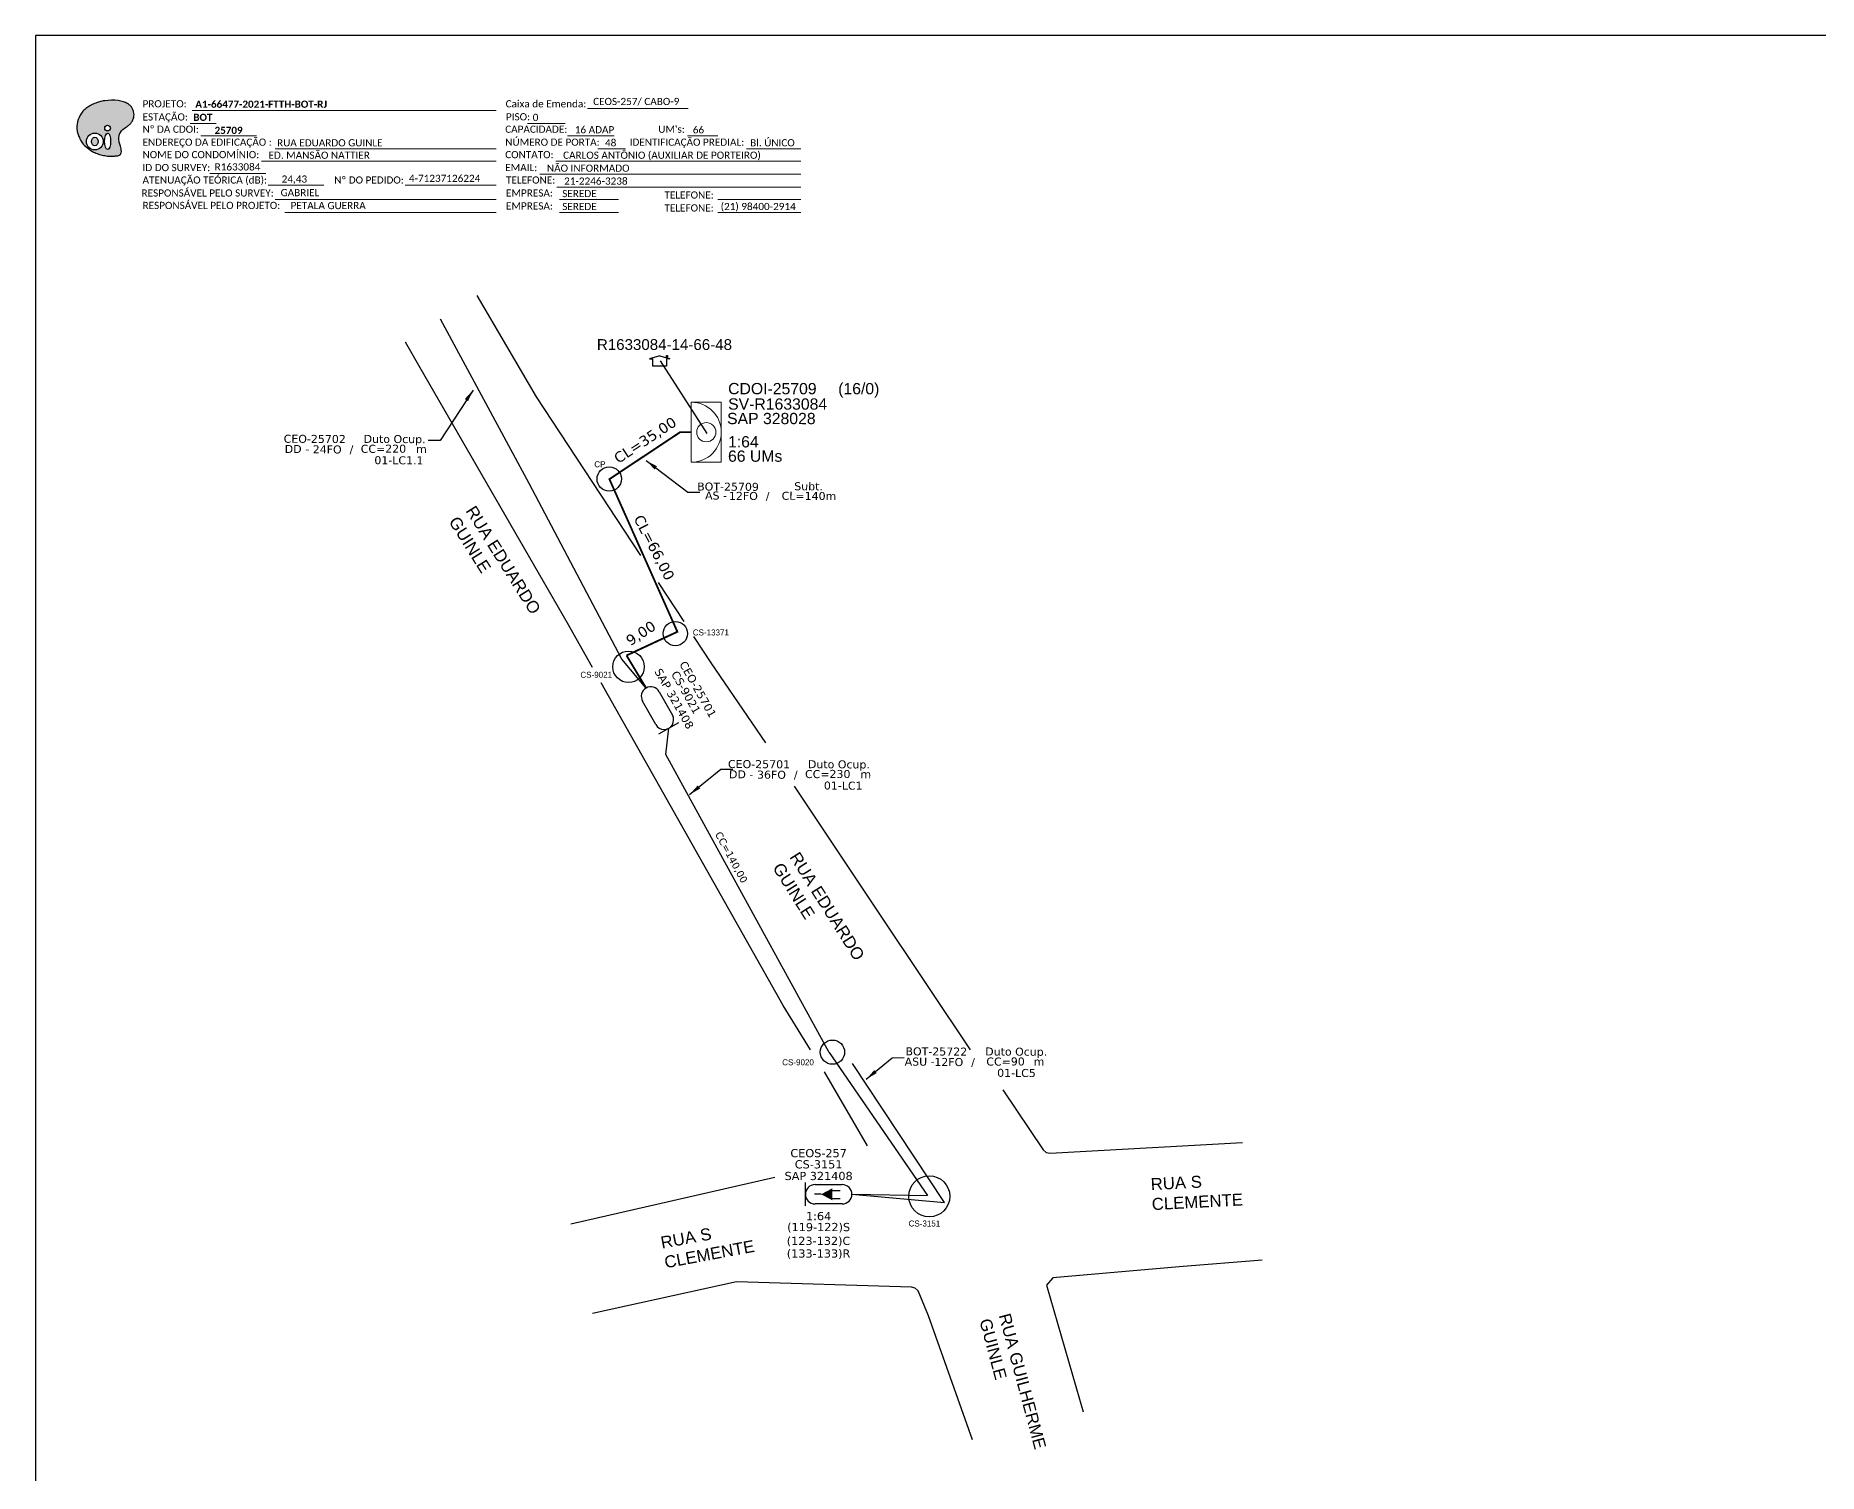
# Model space of a CAD drawing. Extents: x -4 to 837, y 1 to 595.
# Drawn here: x -3.8 to 441.7, y 235.9 to 595.3 of the extents above; entities that cross this region are included whole.
import ezdxf
from ezdxf.enums import TextEntityAlignment as Align

# ---------------------------------------------------------------- set-up
doc = ezdxf.new("R2010")
doc.units = 0
for name, color, linetype in [('10.0-Cartográfico', 4, 'Continuous'), ('20.4-CEOS', 1, 'Continuous'), ('20.5-CEO', 1, 'Continuous'), ('CAP a instalar', 1, 'Continuous'), ('celulas gpon', 7, 'Continuous'), ('label_cabos', 7, 'Continuous'), ('Legenda', 1, 'Continuous'), ('locais', 5, 'Continuous'), ('locais legendas', 7, 'Continuous'), ('QUADRA', 7, 'Continuous'), ('Segmento Logradouro Texto', 7, 'Continuous'), ('surveys', 7, 'Continuous'), ('surveys legendas', 7, 'Continuous')]:
    doc.layers.add(name, color=color, linetype=linetype)
doc.layers.add("20.0-LEGENDA DOS CDO'S", color=1, linetype='Continuous', lineweight=0)
doc.layers.add('20.1-CDO_INTERIOR', color=1, linetype='Continuous', lineweight=0)
doc.layers.add('DROP DE CLIENTE', color=140, linetype='Continuous', plot=False)
doc.layers.add('EXTRA', color=50, linetype='Continuous', plot=False)
doc.styles.add('ARIAL', font='arial.ttf')
doc.styles.add('DIGICADE', font='arial.ttf')
doc.styles.add('siredit', font='verdana.ttf')
doc.styles.add('WMF-Calibri0', font='calibri.ttf')
doc.styles.add('WMF-Calibri1', font='calibrib.ttf')
doc.linetypes.add('FENCELINE1', pattern='A,0.25,-0.1,[133,ltypeshp.shx,S=0.1,R=0,X=-0.1,Y=0],-0.1,1', length=1.45)
doc.dimstyles.new('CC', dxfattribs={"dimtxt": 1, "dimasz": 2, "dimexe": 0.18, "dimexo": 0.0625, "dimgap": 0.09, "dimtad": 0, "dimdec": 0, "dimrnd": 1, "dimzin": 0, "dimdsep": 46, "dimtxsty": 'siredit', "dimblk": 'NONE', "dimcen": 0, "dimse1": 1, "dimse2": 1, "dimsd1": 1, "dimsd2": 1, "dimclrt": 7, "dimadec": 0, "dimazin": 0, "dimtfac": 1, "dimtdec": 0, "dimtofl": 0, "dimtmove": 0, "dimatfit": 3, "dimfxl": 0, "dimtolj": 1, "dimtzin": 0, "dimarcsym": 0})

# ---------------------------------------------------------------- blocks, each defined once
blk = doc.blocks.new('OI')
h = blk.add_hatch(color=40)
edge = h.paths.add_edge_path()
edge.add_spline(control_points=[(4.35, -0.67), (3.92, -0.99), (3.26, -1.5), (2.81, -2.59), (2.9, -3.5), (3.06, -4.27), (3.31, -4.85), (3.37, -5.39), (3.4, -5.88), (3.2, -6.4), (2.54, -6.61), (1.65, -6.63), (0.55, -6.67), (-0.56, -6.42), (-1.61, -6.14), (-2.77, -5.61), (-3.92, -4.77), (-4.89, -3.7), (-5.34, -2.65), (-5.6, -1.94), (-5.85, -0.96), (-5.71, 0.47), (-5.1, 2.02), (-4.14, 3.02), (-3.3, 3.61), (-2.37, 4.16), (-1.36, 4.44), (-0.56, 4.7), (0.79, 4.85), (2.24, 4.97), (3.79, 4.57), (4.67, 4.21), (5.44, 3.65), (5.76, 2.99), (6.03, 2.21), (6.01, 1.46), (5.72, 0.64), (5.31, 0.08), (4.88, -0.38), (4.51, -0.55), (4.35, -0.67)], knot_values=[0, 0, 0, 0, 1.60434, 2.417191, 3.427595, 4.282808, 4.776746, 5.304182, 5.888771, 6.258406, 6.858137, 7.79129, 8.986195, 10.124242, 11.187857, 12.242908, 13.953784, 15.414161, 16.515391, 17.349188, 17.675853, 19.552021, 21.515531, 22.568638, 23.63245, 24.621084, 25.782718, 26.745347, 27.142653, 29.870543, 31.004649, 31.921532, 32.709589, 33.801391, 34.042471, 35.192333, 35.971461, 36.628871, 37.254359, 37.836911, 37.836911, 37.836911, 37.836911], degree=3, periodic=0)
h.paths.add_polyline_path([(1.13, -0.87, -1), (-0.04, -0.87, -1)], flags=16)
edge = h.paths.add_edge_path(flags=16)
edge.add_ellipse((0.56, -3.59), major_axis=(-0.02, 1.71), ratio=0.361305, start_angle=0, end_angle=360)
h.paths.add_polyline_path([(-0.36, -3.62, -1), (-3.8, -3.62, -1)], flags=16)
edge = h.paths.add_edge_path(flags=0)
edge.add_ellipse((-2.08, -3.62), major_axis=(0, 0.885), ratio=0.758294, start_angle=0, end_angle=360)
at = {"color": 40}
for centre, radius in [((-2.08, -3.62), 1.72), ((0.54, -0.87), 0.587)]:
    blk.add_circle(centre, radius, dxfattribs=at)
blk.add_ellipse((-2.08, -3.62), major_axis=(0, 0.885), ratio=0.758294, start_param=-3.141592653589792, end_param=3.141592653589792, dxfattribs=at)
blk.add_ellipse((0.56, -3.59), major_axis=(-0.02, 1.71), ratio=0.361305, dxfattribs=at)
at = {"color": 40, "start_tangent": (-0.800898, -0.598801), "end_tangent": (-0.800898, -0.598801)}
blk.add_spline([(4.35, -0.67), (3.2, -1.78), (2.9, -2.54), (2.92, -3.55), (3.12, -4.38), (3.28, -4.85), (3.37, -5.37), (3.35, -5.95), (3.2, -6.29), (2.66, -6.55), (1.73, -6.63), (0.54, -6.62), (-0.58, -6.41), (-1.6, -6.11), (-2.56, -5.67), (-3.95, -4.67), (-4.89, -3.56), (-5.37, -2.56), (-5.64, -1.78), (-5.72, -1.46), (-5.63, 0.42), (-4.84, 2.22), (-4.13, 2.99), (-3.27, 3.62), (-2.4, 4.09), (-1.3, 4.47), (-0.37, 4.72), (0.02, 4.77), (2.75, 4.8), (3.85, 4.53), (4.69, 4.16), (5.31, 3.68), (5.85, 2.73), (5.93, 2.5), (5.94, 1.35), (5.67, 0.62), (5.29, 0.08), (4.84, -0.36), (4.35, -0.67)], degree=3, dxfattribs=at)
blk = doc.blocks.new('SURVEY_SURVEY')
for p, q in [((0, 0.0000127), (-0.0000126, 0.000009)), ((-0.0000126, 0.000009), (-0.0000086, 0.000009)), ((-0.0000086, 0), (-0.0000086, 0.000009)), ((0.0000086, 0), (-0.0000086, 0)), ((0, 0.0000127), (0.0000126, 0.000009)), ((0.0000084, 0.0000132), (0.0000098, 0.0000132)), ((0.0000084, 0.0000103), (0.0000084, 0.0000132)), ((0.0000126, 0.000009), (0.0000086, 0.000009)), ((0.0000086, 0.000009), (0.0000086, 0)), ((0.0000098, 0.0000132), (0.0000098, 0.0000099))]:
    blk.add_line(p, q)
blk = doc.blocks.new('MANHOLE_MS')
at = {"linetype": 'Continuous'}
blk.add_circle((-0.00000001, 0), 0.00001012, dxfattribs=at)
blk = doc.blocks.new('LEGENDA DOS CABOS')
at = {"layer": 'EXTRA', "color": 0, "style": 'siredit'}
for tag, p in [('ID', (4.6, 0.97)), ('XX', (9.03, 0.97))]:
    blk.add_attdef(tag, text='', height=0.48, rotation=359.69, dxfattribs=at).set_placement(p, align=Align.MIDDLE_CENTER)
at = {"layer": 'Legenda', "color": 0, "style": 'siredit'}
for tag, p in [('TIPO_CABO', (1.31, 0)), ('CABO', (4.69, -0.05)), ('/', (6.81, -0.05)), ('METROS', (10.03, -0.05))]:
    blk.add_attdef(tag, text='', height=0.8, rotation=359.69, dxfattribs=at).set_placement(p, align=Align.MIDDLE_CENTER)
blk = doc.blocks.new('_None')
blk = doc.blocks.new('Inst CB DT OCUP CFOA-SM-DD-S-36')
at = {"layer": 'label_cabos', "color": 0, "style": 'siredit'}
for tag, flags, p in [('ID_ATIVIDADE', 3, (1.31, 2.67)), ('FATOR', 1, (11.56, 2.55))]:
    blk.add_attdef(tag, text='', height=1, rotation=359.69, dxfattribs=dict(at, flags=flags)).set_placement(p, align=Align.MIDDLE_CENTER)
for tag, p in [('TIPO_CABO', (1.11, 0)), ('DESTINO_CABO', (3.13, 1.26)), ('CABO', (4.69, -0.05)), ('/', (7.71, -0.05)), ('LANCE', (10.41, 0.02)), ('TIPO_CABO', (13.11, 1.24)), ('UND', (16.46, 0)), ('FID', (13.65, -1.41))]:
    blk.add_attdef(tag, text='', height=1, rotation=359.69, dxfattribs=at).set_placement(p, align=Align.MIDDLE_CENTER)
blk.add_attdef('QTDE', (11.93, -0.45), '', height=1, rotation=359.69, dxfattribs=at)
blk = doc.blocks.new('Inst CB DT OCUP CFOA-SM-ASU-120-S-12')
at = {"layer": 'label_cabos', "color": 0, "style": 'siredit'}
for tag, flags, p in [('ID_ATIVIDADE', 3, (1.31, 2.67)), ('FATOR', 1, (11.56, 2.55))]:
    blk.add_attdef(tag, text='', height=1, rotation=359.69, dxfattribs=dict(at, flags=flags)).set_placement(p, align=Align.MIDDLE_CENTER)
for tag, p in [('TIPO_CABO', (1.26, 0)), ('DESTINO_CABO', (3.13, 1.26)), ('CABO', (4.69, -0.05)), ('/', (7.71, -0.05)), ('LANCE', (10.91, 0)), ('TIPO_CABO', (13.11, 1.24)), ('UND', (15.96, 0)), ('FID', (13.15, -1.41))]:
    blk.add_attdef(tag, text='', height=1, rotation=359.69, dxfattribs=at).set_placement(p, align=Align.MIDDLE_CENTER)
blk.add_attdef('QTDE', (12.43, -0.47), '', height=1, rotation=359.69, dxfattribs=at)
blk = doc.blocks.new('Inst CB DT OCUP CFOA-SM-DD-G-24')
at = {"layer": 'label_cabos', "color": 0, "style": 'siredit'}
for tag, flags, p in [('ID_ATIVIDADE', 3, (1.31, 2.67)), ('FATOR', 1, (11.56, 2.55))]:
    blk.add_attdef(tag, text='', height=1, rotation=359.69, dxfattribs=dict(at, flags=flags)).set_placement(p, align=Align.MIDDLE_CENTER)
for tag, p in [('TIPO_CABO', (1.11, 0)), ('DESTINO_CABO', (3.13, 1.26)), ('CABO', (4.69, -0.05)), ('/', (7.71, -0.05)), ('LANCE', (10.41, 0.02)), ('TIPO_CABO', (13.11, 1.24)), ('UND', (16.46, 0)), ('FID', (13.65, -1.41))]:
    blk.add_attdef(tag, text='', height=1, rotation=359.69, dxfattribs=at).set_placement(p, align=Align.MIDDLE_CENTER)
blk.add_attdef('QTDE', (11.93, -0.45), '', height=1, rotation=359.69, dxfattribs=at)
blk = doc.blocks.new('CEOS_RP_CT_DRT')
at = {"layer": '20.4-CEOS', "color": 0}
for p, q in [((-4.54, 1.19), (-1.19, 1.19)), ((-1.19, -1.19), (-4.54, -1.19))]:
    blk.add_line(p, q, dxfattribs=at)
for points in [[(-5.73, -1.43), (-5.73, 1.44)], [(-3.79, 0), (-4.59, 0)], [(-2.47, 0.48), (-1.45, 0.48)], [(-2.47, -0.52), (-1.45, -0.52)]]:
    blk.add_lwpolyline(points, dxfattribs=at)
blk.add_lwpolyline([(-3.79, 0, 0, 1.47, 0), (-2.41, 0, 1.47, 1.47, 0)], format="xyseb", dxfattribs=at)
for centre, start, end in [((-4.54, 0), 90, 270), ((-1.19, 0), 270, 90)]:
    blk.add_arc(centre, 1.19, start, end, dxfattribs=at)
at = {"layer": '20.4-CEOS', "color": 7, "style": 'siredit'}
for tag, p in [('Nº_DA_CEOS', (-2.86, 5.6)), ('LOCAL', (-2.86, 4.24)), ('SAP', (-2.86, 2.78)), ('RACIO_SPLITAGEM', (-2.86, -1.88)), ('FIBRAS_SPLITTER', (-2.86, -3.58)), ('RESERVA_FINAIS', (-2.86, -6.39)), ('FIBRAS_TOP_C', (-2.86, -5.08))]:
    blk.add_attdef(tag, text='', height=1.01, dxfattribs=at).set_placement(p, align=Align.TOP_CENTER)

msp = doc.modelspace()

# ---------------------------------------------------------------- linework, layer by layer
for p, q in [((837.17, 595.26), (-3.83, 595.26)), ((-3.83, 595.26), (-3.83, 1.26))]:
    msp.add_line(p, q)
at = {"color": 7, "lineweight": 0}
for points in [[(35.28, 576.58), (111.25, 576.58)], [(134.09, 577.07), (159.22, 577.07)], [(34.76, 573.3), (41.31, 573.3)], [(119.05, 573.34), (128.53, 573.34)], [(37.42, 570.23), (51.37, 570.23)], [(55.99, 566.99), (111.25, 566.99)], [(129.1, 570.23), (140.71, 570.23)], [(136.68, 566.99), (143.62, 566.99)], [(159.04, 570.23), (166.7, 570.23)], [(173.85, 566.99), (187.41, 566.99)], [(52.58, 563.88), (111.25, 563.88)], [(126.21, 563.88), (187.44, 563.88)], [(39.74, 560.82), (53.69, 560.82)], [(54.28, 557.85), (68.22, 557.85)], [(88.51, 557.85), (111.27, 557.85)], [(122.17, 560.64), (187.44, 560.64)], [(126.46, 557.41), (187.44, 557.41)], [(55.99, 554.29), (111.25, 554.29)], [(127.07, 554.29), (141.86, 554.29)], [(166.67, 554.29), (187.44, 554.29)], [(58.48, 551.06), (111.25, 551.06)], [(127.07, 551.06), (141.86, 551.06)], [(166.67, 551.06), (187.44, 551.06)]]:
    msp.add_lwpolyline(points, dxfattribs=at)
at = {"layer": '10.0-Cartográfico'}
for points in [[(106.46, 530.35), (121.26, 505.01), (147.29, 465.34)], [(135.34, 437.31), (129.01, 448.61), (92.26, 512.2), (88.59, 518.68)], [(151.71, 458.61), (158.16, 448.79)], [(160.58, 445.09), (164.89, 438.52)], [(164.89, 438.52), (178.59, 418.5)], [(182.95, 352.81), (137.47, 433.5)], [(185.7, 407.67), (205.58, 377.91)], [(205.58, 377.91), (219.47, 357.11)], [(219.47, 357.11), (229.72, 341.77)], [(189.85, 341.76), (182.95, 352.81)], [(204.07, 317.76), (193.29, 336.25)], [(237.92, 331.8), (247.96, 316.76), (248.71, 316.14), (249.71, 315.95), (251.23, 316.04)], [(251.23, 316.04), (297.78, 318.64)], [(129.9, 298.24), (180.9, 309.93)], [(302.71, 289.23), (281.99, 287.53), (250.35, 284.79), (248.84, 282.91), (257.98, 251.29)], [(230.3, 244.28), (219.35, 275.27), (216.7, 281.51), (216, 282.19), (215.03, 282.47), (171.34, 283.76), (135.33, 275.9)]]:
    msp.add_lwpolyline(points, dxfattribs=at)
at = {"layer": '20.1-CDO_INTERIOR', "color": 1, "lineweight": 18}
msp.add_lwpolyline([(167.51, 488.65), (167.52, 503.63), (160.03, 503.63), (160.02, 488.65)], close=True, dxfattribs=at)
msp.add_circle((163.77, 496.14), 2.4, dxfattribs=at)
msp.add_arc((160.03, 496.14), 7.49, 269.9724, 89.9724, dxfattribs=at)
at = {"layer": '20.5-CEO', "color": 5}
for p, q in [((151.14, 423.07), (147.84, 428.92)), ((152.01, 431.27), (155.31, 425.43))]:
    msp.add_line(p, q, dxfattribs=at)
msp.add_lwpolyline([(151.89, 420.75), (156.92, 423.59)], dxfattribs=at)
for centre, start, end in [((149.92, 430.1), 29.4594, 209.4594), ((153.23, 424.25), 209.4594, 29.4594)]:
    msp.add_arc(centre, 2.39, start, end, dxfattribs=at)
at = {"layer": 'CAP a instalar', "color": 7, "ltscale": 50}
for p, q in [((119.48, 483.29), (97.37, 524.41)), ((142.64, 439.42), (119.48, 483.29)), ((148.75, 432.18), (142.64, 439.42)), ((153.64, 415.55), (154.4, 422.17)), ((194.48, 341.08), (153.64, 415.55)), ((194.48, 341.08), (194.48, 341.08)), ((194.48, 341.08), (219.06, 305.34)), ((200.16, 305.67), (219.06, 305.34))]:
    msp.add_line(p, q, dxfattribs=at)
at = {"layer": 'CAP a instalar', "color": 7, "linetype": 'FENCELINE1', "ltscale": 50}
for p, q in [((223.31, 303.6), (200.28, 338.39)), ((200.16, 305.66), (223.31, 303.6))]:
    msp.add_line(p, q, dxfattribs=at)
at = {"layer": 'CAP a instalar', "linetype": 'FENCELINE1', "ltscale": 7, "const_width": 0.467}
for points in [[(143.84, 440.34), (156.55, 446.26), (139.56, 484.41), (157.23, 496.14), (160.03, 496.14)], [(148.75, 432.18), (143.84, 440.34)]]:
    msp.add_lwpolyline(points, dxfattribs=at)
at = {"layer": 'DROP DE CLIENTE'}
msp.add_lwpolyline([(152.22, 513.97), (163.91, 495.84)], dxfattribs=at)
at = {"layer": 'QUADRA'}
for points in [[(302.71, 289.23), (281.99, 287.53), (250.35, 284.79), (248.84, 282.91), (257.98, 251.29)], [(230.3, 244.28), (219.35, 275.27), (216.7, 281.51), (216, 282.19), (215.03, 282.47), (171.34, 283.76), (135.33, 275.9)]]:
    msp.add_lwpolyline(points, dxfattribs=at)

# ---------------------------------------------------------------- block references
at = {"color": 7, "xscale": 1.213923925163967, "yscale": 1.213923925163967, "zscale": 1.213923925163967, "rotation": 0.1532896023949059}
msp.add_blockref('OI', (13.47, 573.2), dxfattribs=at)
at = {"color": 0, "lineweight": 0}
ref = msp.add_blockref('Inst CB DT OCUP CFOA-SM-DD-G-24', (59.66, 491.95), dxfattribs=dict(at, xscale=2, yscale=2, zscale=2))
ref.add_attrib('DESTINO_CABO', 'CEO-25702', dxfattribs={"layer": 'label_cabos', "color": 0, "height": 2, "rotation": 359.69, "style": 'siredit'}).set_placement((65.92, 494.47), align=Align.MIDDLE_CENTER)
ref.add_attrib('TIPO_CABO', 'Duto Ocup.', dxfattribs={"layer": 'label_cabos', "color": 0, "height": 2, "rotation": 359.69, "style": 'siredit'}).set_placement((85.88, 494.44), align=Align.MIDDLE_CENTER)
ref.add_attrib('/', '/', dxfattribs={"layer": 'label_cabos', "color": 0, "height": 2, "rotation": 359.69, "style": 'siredit'}).set_placement((75.09, 491.85), align=Align.MIDDLE_CENTER)
ref.add_attrib('FID', '01-LC1.1', dxfattribs={"layer": 'label_cabos', "color": 0, "height": 2, "rotation": 359.69, "style": 'siredit'}).set_placement((86.96, 489.12), align=Align.MIDDLE_CENTER)
ref.add_attrib('LANCE', 'CC=', dxfattribs={"layer": 'label_cabos', "color": 0, "height": 2, "rotation": 359.69, "style": 'siredit'}).set_placement((80.48, 491.99), align=Align.MIDDLE_CENTER)
ref.add_attrib('UND', 'm', dxfattribs={"layer": 'label_cabos', "color": 0, "height": 2, "rotation": 359.69, "style": 'siredit'}).set_placement((92.59, 491.95), align=Align.MIDDLE_CENTER)
ref.add_attrib('CABO', '24FO', dxfattribs={"layer": 'label_cabos', "color": 0, "height": 2, "rotation": 359.69, "style": 'siredit'}).set_placement((69.03, 491.85), align=Align.MIDDLE_CENTER)
ref.add_attrib('TIPO_CABO', 'DD - ', dxfattribs={"layer": 'label_cabos', "color": 0, "height": 2, "rotation": 359.69, "style": 'siredit'}).set_placement((61.89, 491.94), align=Align.MIDDLE_CENTER)
ref.add_attrib('QTDE', '220', (83.52, 491.04), dxfattribs={"layer": 'label_cabos', "color": 0, "height": 2, "rotation": 359.69, "style": 'siredit'})
ref = msp.add_blockref('Inst CB DT OCUP CFOA-SM-DD-S-36', (170.7, 410.64), dxfattribs=dict(at, xscale=2, yscale=2, zscale=2))
ref.add_attrib('DESTINO_CABO', 'CEO-25701', dxfattribs={"layer": 'label_cabos', "color": 0, "height": 2, "rotation": 359.69, "style": 'siredit'}).set_placement((176.96, 413.17), align=Align.MIDDLE_CENTER)
ref.add_attrib('TIPO_CABO', 'Duto Ocup.', dxfattribs={"layer": 'label_cabos', "color": 0, "height": 2, "rotation": 359.69, "style": 'siredit'}).set_placement((196.92, 413.13), align=Align.MIDDLE_CENTER)
ref.add_attrib('/', '/', dxfattribs={"layer": 'label_cabos', "color": 0, "height": 2, "rotation": 359.69, "style": 'siredit'}).set_placement((186.13, 410.54), align=Align.MIDDLE_CENTER)
ref.add_attrib('FID', '01-LC1', dxfattribs={"layer": 'label_cabos', "color": 0, "height": 2, "rotation": 359.69, "style": 'siredit'}).set_placement((198, 407.81), align=Align.MIDDLE_CENTER)
ref.add_attrib('LANCE', 'CC=', dxfattribs={"layer": 'label_cabos', "color": 0, "height": 2, "rotation": 359.69, "style": 'siredit'}).set_placement((191.52, 410.69), align=Align.MIDDLE_CENTER)
ref.add_attrib('UND', 'm', dxfattribs={"layer": 'label_cabos', "color": 0, "height": 2, "rotation": 359.69, "style": 'siredit'}).set_placement((203.63, 410.65), align=Align.MIDDLE_CENTER)
ref.add_attrib('CABO', '36FO', dxfattribs={"layer": 'label_cabos', "color": 0, "height": 2, "rotation": 359.69, "style": 'siredit'}).set_placement((180.07, 410.54), align=Align.MIDDLE_CENTER)
ref.add_attrib('TIPO_CABO', 'DD - ', dxfattribs={"layer": 'label_cabos', "color": 0, "height": 2, "rotation": 359.69, "style": 'siredit'}).set_placement((172.93, 410.63), align=Align.MIDDLE_CENTER)
ref.add_attrib('QTDE', '230', (194.56, 409.73), dxfattribs={"layer": 'label_cabos', "color": 0, "height": 2, "rotation": 359.69, "style": 'siredit'})
at = {"layer": '20.4-CEOS', "color": 7}
ref = msp.add_blockref('CEOS_RP_CT_DRT', (200.16, 305.66), dxfattribs=dict(at, xscale=2.02904365104934, yscale=2.02904365104934, zscale=2.02904365104934))
ref.add_attrib('Nº_DA_CEOS', 'CEOS-257', dxfattribs={"color": 7, "height": 2.049, "style": 'siredit'}).set_placement((191.85, 316.98), align=Align.TOP_CENTER)
ref.add_attrib('LOCAL', 'CS-3151', dxfattribs={"color": 7, "height": 2.049, "style": 'siredit'}).set_placement((191.85, 314.18), align=Align.TOP_CENTER)
ref.add_attrib('SAP', 'SAP 321408', dxfattribs={"color": 7, "height": 2.049, "style": 'siredit'}).set_placement((191.85, 311.27), align=Align.TOP_CENTER)
ref.add_attrib('RACIO_SPLITAGEM', '1:64', dxfattribs={"color": 7, "height": 2.049, "style": 'siredit'}).set_placement((191.85, 301.24), align=Align.TOP_CENTER)
ref.add_attrib('FIBRAS_SPLITTER', '(119-122)S', dxfattribs={"color": 7, "height": 2.049, "style": 'siredit'}).set_placement((191.85, 298.5), align=Align.TOP_CENTER)
ref.add_attrib('FIBRAS_TOP_C', '(123-132)C', dxfattribs={"color": 7, "height": 2.049, "style": 'siredit'}).set_placement((191.83, 295.05), align=Align.TOP_CENTER)
ref.add_attrib('RESERVA_FINAIS', '(133-133)R', dxfattribs={"color": 7, "height": 2.049, "style": 'siredit'}).set_placement((191.83, 291.89), align=Align.TOP_CENTER)
at = {"layer": 'label_cabos', "color": 0, "lineweight": 0}
ref = msp.add_blockref('LEGENDA DOS CABOS', (160.73, 479.27), dxfattribs=dict(at, xscale=2, yscale=2, zscale=2))
ref.add_attrib('ID', 'BOT-25709', dxfattribs={"color": 0, "height": 2, "rotation": 359.69, "style": 'siredit'}).set_placement((169.21, 482.53), align=Align.MIDDLE_CENTER)
ref.add_attrib('CABO', '12FO', dxfattribs={"color": 0, "height": 2, "rotation": 359.69, "style": 'siredit'}).set_placement((173.05, 480.22), align=Align.MIDDLE_CENTER)
ref.add_attrib('METROS', 'CL=140m', dxfattribs={"color": 0, "height": 2, "rotation": 359.69, "style": 'siredit'}).set_placement((189.44, 480.22), align=Align.MIDDLE_CENTER)
ref.add_attrib('XX', 'Subt.', dxfattribs={"color": 0, "height": 2, "rotation": 359.69, "style": 'siredit'}).set_placement((189.34, 482.62), align=Align.MIDDLE_CENTER)
ref.add_attrib('/', '/', dxfattribs={"color": 0, "height": 2, "rotation": 359.69, "style": 'siredit'}).set_placement((179.11, 480.22), align=Align.MIDDLE_CENTER)
ref.add_attrib('TIPO_CABO', 'AS -', dxfattribs={"color": 0, "height": 2, "rotation": 359.69, "style": 'siredit'}).set_placement((166.21, 480.31), align=Align.MIDDLE_CENTER)
ref = msp.add_blockref('Inst CB DT OCUP CFOA-SM-ASU-120-S-12', (215.01, 338.83), dxfattribs=dict(at, xscale=2, yscale=2, zscale=2))
ref.add_attrib('DESTINO_CABO', 'BOT-25722', dxfattribs={"color": 0, "height": 2, "rotation": 359.69, "style": 'siredit'}).set_placement((221.27, 341.36), align=Align.MIDDLE_CENTER)
ref.add_attrib('CABO', '12FO', dxfattribs={"color": 0, "height": 2, "rotation": 359.69, "style": 'siredit'}).set_placement((224.38, 338.73), align=Align.MIDDLE_CENTER)
ref.add_attrib('TIPO_CABO', 'Duto Ocup.', dxfattribs={"color": 0, "height": 2, "rotation": 359.69, "style": 'siredit'}).set_placement((241.23, 341.32), align=Align.MIDDLE_CENTER)
ref.add_attrib('/', '/', dxfattribs={"color": 0, "height": 2, "rotation": 359.69, "style": 'siredit'}).set_placement((230.44, 338.73), align=Align.MIDDLE_CENTER)
ref.add_attrib('TIPO_CABO', 'ASU - ', dxfattribs={"color": 0, "height": 2, "rotation": 359.69, "style": 'siredit'}).set_placement((217.53, 338.82), align=Align.MIDDLE_CENTER)
ref.add_attrib('FID', '01-LC5', dxfattribs={"color": 0, "height": 2, "rotation": 359.69, "style": 'siredit'}).set_placement((241.3, 336), align=Align.MIDDLE_CENTER)
ref.add_attrib('LANCE', 'CC=', dxfattribs={"color": 0, "height": 2, "rotation": 359.69, "style": 'siredit'}).set_placement((236.83, 338.83), align=Align.MIDDLE_CENTER)
ref.add_attrib('QTDE', '90', (239.87, 337.88), dxfattribs={"color": 0, "height": 2, "rotation": 359.69, "style": 'siredit'})
ref.add_attrib('UND', 'm', dxfattribs={"color": 0, "height": 2, "rotation": 359.69, "style": 'siredit'}).set_placement((246.94, 338.83), align=Align.MIDDLE_CENTER)
at = {"layer": 'locais', "color": 30}
for p, xscale, yscale, zscale in [((139.52, 484.45), 300000, 300000, 300000), ((156.03, 445.81), 300000, 300000, 300000), ((144.34, 437.5), 390000, 390000, 390000), ((195.31, 341.19), 300000, 300000, 300000), ((219.51, 305.15), 507000, 507000, 507000)]:
    msp.add_blockref('MANHOLE_MS', p, dxfattribs=dict(at, xscale=xscale, yscale=yscale, zscale=zscale))
at = {"layer": 'surveys', "color": 255, "xscale": 200000, "yscale": 200000, "zscale": 200000}
msp.add_blockref('SURVEY_SURVEY', (152.14, 512.68), dxfattribs=at)

# ---------------------------------------------------------------- texts
at = {"color": 7, "lineweight": 0, "style": 'WMF-Calibri0'}
for s, height, p in [('Caixa de Emenda:', 1.7927, (113.63, 577.33)), ('PROJETO:', 1.793, (22.88, 577.33)), ('ESTAÇÃO:', 1.793, (22.88, 574.05)), ('PISO:', 1.793, (113.7, 574.09)), ('Nº DA CDOI:', 1.7927, (22.88, 570.98)), ('CAPACIDADE:', 1.7927, (113.52, 570.98)), ("UM's:", 1.793, (151.77, 570.98)), ('ENDEREÇO DA EDIFICAÇÃO :', 1.7927, (22.88, 567.74)), ('NOME DO CONDOMÍNIO:', 1.7927, (22.88, 564.63)), ('CONTATO:', 1.793, (113.52, 564.63)), ('NÚMERO DE PORTA:', 1.7927, (113.52, 567.74)), ('IDENTIFICAÇÃO PREDIAL:', 1.7927, (144.61, 567.74)), ('ID DO SURVEY:', 1.7927, (22.88, 561.39)), ('EMAIL:', 1.793, (113.52, 561.39)), ('RESPONSÁVEL PELO SURVEY:', 1.7927, (22.63, 555.04)), ('ATENUAÇÃO TEÓRICA (dB):', 1.7927, (22.88, 558.28)), ('Nº DO PEDIDO:', 1.7927, (70.8, 558.28)), ('TELEFONE:', 1.793, (113.71, 558.28)), ('RESPONSÁVEL PELO PROJETO:', 1.7927, (22.88, 551.93)), ('EMPRESA:', 1.793, (113.71, 555.04)), ('EMPRESA:', 1.793, (113.71, 551.8)), ('TELEFONE:', 1.793, (153.31, 554.54)), ('TELEFONE:', 1.793, (153.31, 551.3))]:
    msp.add_text(s, height=height, dxfattribs=at).set_placement(p)
at = {"color": 7}
for s, height, style, p in [('CEOS-257/ CABO-9', 1.7927, 'WMF-Calibri0', (135.49, 577.91)), ('BOT', 1.793, 'WMF-Calibri1', (35.56, 573.95)), ('A1-66477-2021-FTTH-BOT-RJ', 1.7927, 'WMF-Calibri1', (36.07, 577.23)), ('0', 1.79, 'WMF-Calibri0', (120.4, 573.94)), (' 16 ADAP', 1.793, 'WMF-Calibri0', (130.27, 570.85)), ('66', 1.793, 'WMF-Calibri0', (160.39, 570.83)), ('ED. MANSÃO NATTIER', 1.7927, 'WMF-Calibri0', (54.36, 564.48)), ('RUA EDUARDO GUINLE', 1.7927, 'WMF-Calibri0', (56.5, 567.58)), ('CARLOS ANTÔNIO (AUXILIAR DE PORTEIRO)', 1.7927, 'WMF-Calibri0', (127.99, 564.48)), ('48', 1.793, 'WMF-Calibri0', (138.46, 567.59)), ('Bl. ÚNICO', 1.793, 'WMF-Calibri0', (174.74, 567.59)), ('R1633084', 1.793, 'WMF-Calibri0', (40.9, 561.56)), ('NÃO INFORMADO', 1.7927, 'WMF-Calibri0', (123.95, 561.24)), ('GABRIEL', 1.793, 'WMF-Calibri0', (57.39, 555.13)), ('24,43', 1.793, 'WMF-Calibri0', (57.65, 558.52)), ('4-71237126224', 1.7927, 'WMF-Calibri0', (89.45, 558.69)), ('21-2246-3238', 1.7927, 'WMF-Calibri0', (128.24, 558.01)), ('PETALA GUERRA', 1.7927, 'WMF-Calibri0', (59.88, 551.9)), ('SEREDE', 1.793, 'WMF-Calibri0', (127.77, 554.89)), ('SEREDE', 1.793, 'WMF-Calibri0', (127.77, 551.66)), ('(21) 98400-2914', 1.7927, 'WMF-Calibri0', (167.37, 551.66))]:
    msp.add_text(s, height=height, dxfattribs=dict(at, style=style)).set_placement(p)
at = {"color": 7, "style": 'WMF-Calibri1'}
msp.add_text('25709', height=1.793, dxfattribs=at).set_placement((44.39, 570.69), align=Align.CENTER)
at = {"layer": "20.0-LEGENDA DOS CDO'S", "color": 1, "style": 'ARIAL'}
for s, height, p in [('CDOI-25709', 2.82, (169.23, 505.63)), ('SV-R1633084', 2.8203, (169.23, 501.78)), ('SAP 328028', 2.82, (168.97, 498.16)), ('1:64', 2.82, (169.2, 492.34)), ('66 UMs', 2.82, (169.2, 488.76))]:
    msp.add_text(s, height=height, rotation=359.9724, dxfattribs=at).set_placement(p)
msp.add_text('          (16/0)', height=2.8203, rotation=359.9724, dxfattribs=at).set_placement((196.41, 505.62), align=Align.CENTER)
at = {"layer": '20.4-CEOS', "color": 5, "style": 'siredit'}
msp.add_text('CEO-25701', height=2.019, rotation=299.4594, dxfattribs=at).set_placement((162.56, 432.38), align=Align.TOP_CENTER)
at = {"layer": '20.5-CEO', "color": 5, "style": 'siredit'}
for s, p in [('SAP 321408', (156.64, 430.03)), ('CS-9021', (159.58, 431.62))]:
    msp.add_text(s, height=2.028, rotation=299.4594, dxfattribs=at).set_placement(p, align=Align.TOP_CENTER)
at = {"layer": 'celulas gpon', "color": 3, "style": 'siredit'}
for s, rotation, p in [('CL=35,00', 33.4265, (141.8, 488.2)), ('CL=66,00', 297.1643, (145.55, 474.62)), ('9,00', 33.4265, (144.8, 442.63))]:
    msp.add_text(s, height=2.613, rotation=rotation, dxfattribs=at).set_placement(p)
at = {"layer": 'celulas gpon', "style": 'siredit'}
msp.add_text('CC=140,00', height=1.8, rotation=298.3961, dxfattribs=at).set_placement((165.89, 395.69))
at = {"layer": 'locais legendas', "color": 5}
for s, p in [('CP', (135.79, 487.38)), ('CS-13371', (160.4, 445.34)), ('CS-9021', (132.31, 434.76)), ('CS-9020', (182.75, 337.91)), ('CS-3151', (214.33, 297.61))]:
    msp.add_text(s, height=1.5, dxfattribs=at).set_placement(p)
at = {"layer": 'Segmento Logradouro Texto', "linetype": 'Continuous', "char_height": 3, "attachment_point": 1, "style": 'DIGICADE'}
for s, insert, width, rotation in [('\\fArial|b0|i0|c0|p34;\\W1.0000000000;\\T1.0000000000;\\o\\lRUA EDUARDO GUINLE', (106.06, 478.11), 32.382, 302.2401), ('\\fArial|b0|i0|c0|p34;\\W1.0000000000;\\T1.0000000000;\\o\\lRUA EDUARDO GUINLE', (187, 391.56), 32.382, 302.2401), ('\\fArial|b0|i0|c0|p34;\\W1.0000000000;\\T1.0000000000;\\o\\lRUA S CLEMENTE', (274.76, 309.68), 25.0859, 3.0115), ('\\fArial|b0|i0|c0|p34;\\W1.0000000000;\\T1.0000000000;\\o\\lRUA S CLEMENTE', (152.14, 295.02), 25.0859, 10.5339), ('RUA GUILHERME GUINLE', (239.73, 276.19), 44.2441, 285.034)]:
    msp.add_mtext(s, dxfattribs=dict(at, insert=insert, width=width, rotation=rotation))
at = {"layer": 'surveys legendas', "color": 0, "style": 'ARIAL'}
msp.add_text('R1633084-14-66-48', height=2.701, dxfattribs=at).set_placement((136.43, 516.7))

# ---------------------------------------------------------------- leaders
at = {"layer": 'label_cabos'}
for points in [[(105.47, 506.67), (97.23, 494.09), (94.23, 494.04)], [(148.77, 489.04), (159.17, 481.14), (162.17, 481.15)], [(159.61, 405.59), (167.42, 411.88), (170.42, 411.89)], [(203.77, 334.44), (210.26, 339.8), (213.26, 339.82)]]:
    msp.add_leader(points, dimstyle='CC', override={"dimasz": 3, "dimgap": 0.09, "dimtad": 0}, dxfattribs=at)

doc.saveas('drawing.dxf')
